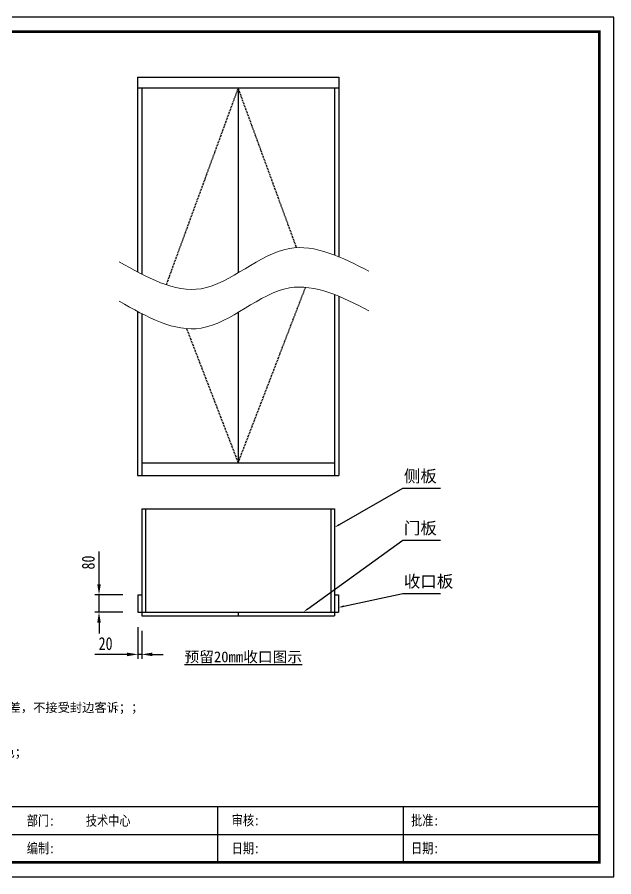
# Model space of a CAD drawing. Header units: millimetres. Extents: x 0 to 1097966, y -63096 to 223085.
# Drawn here: x 338840.8 to 339119.2, y -62268.3 to -61867.4 of the extents above; entities that cross this region are included whole.
import ezdxf
from ezdxf import colors
from ezdxf.entities.mleader import LeaderData, LeaderLine
from ezdxf.math import Vec2, Vec3

# ---------------------------------------------------------------- set-up
doc = ezdxf.new("R2010")
doc.units = ezdxf.units.MM
doc.linetypes.add('DASHED', pattern=[0.75, 0.5, -0.25])
doc.layers.add('DZ-文字说明', color=1, linetype='Continuous')
doc.styles.add('DZ-宋体2.5', font='', dxfattribs={"width": 0.8, "height": 2.5})
doc.styles.get("Standard").update_dxf_attribs({"font": 'arial.ttf'})
doc.styles.add('TEXT', font='', dxfattribs={"width": 0.8})
doc.styles.add('宋体', font='')
doc.styles.get('DZ-宋体2.5').set_extended_font_data('SimSun')
doc.styles.get('TEXT').set_extended_font_data('SimSun')
doc.styles.get('宋体').set_extended_font_data('SimSun')
doc.dimstyles.new('副本 (2) (2) ISO-25', dxfattribs={"dimtxt": 18, "dimasz": 13, "dimexe": 6, "dimexo": 12, "dimgap": 6, "dimtad": 1, "dimtxsty": 'TEXT', "dimcen": 2.5, "dimclrd": 5, "dimclre": 5, "dimclrt": 5, "dimadec": 0, "dimazin": 0, "dimtfac": 1, "dimtmove": 0, "dimatfit": 3, "dimldrblk": 'BOXFILLED', "dimfxl": 1.25, "dimarcsym": 0})

# ---------------------------------------------------------------- blocks, each defined once
blk = doc.blocks.new('*D995')
at = {"color": 5, "lineweight": -2, "transparency": 16777216}
for p, q in [((338897.09, -62151.85), (338897.09, -62166.6)), ((338898.89, -62153.65), (338898.89, -62166.6)), ((338892.09, -62164.6), (338876.96, -62164.6)), ((338898.89, -62164.6), (338897.09, -62164.6)), ((338903.89, -62164.6), (338908.89, -62164.6))]:
    blk.add_line(p, q, dxfattribs=at)
at = {"color": 5, "lineweight": 13, "transparency": 16777216}
for points in [[(338892.09, -62163.77), (338892.09, -62165.44), (338897.09, -62164.6)], [(338903.89, -62163.77), (338903.89, -62165.44), (338898.89, -62164.6)]]:
    blk.add_solid(points, dxfattribs=at)
at = {"layer": 'Defpoints', "color": 0, "lineweight": 13, "transparency": 16777216}
for p in [(338897.09, -62144.85), (338898.89, -62146.65), (338897.09, -62164.6)]:
    blk.add_point(p, dxfattribs=at)
at = {"color": 5, "lineweight": 13, "transparency": 16777216, "insert": (338882.03, -62159.6), "char_height": 6, "attachment_point": 5, "style": 'TEXT', "bg_fill": 3, "box_fill_scale": 1.1, "bg_fill_color": 256, "bg_fill_true_color": 13158600, "bg_fill_transparency": 0}
blk.add_mtext('20', dxfattribs=at)
blk = doc.blocks.new('_BoxFilled')
at = {"color": 0, "linetype": 'ByBlock', "lineweight": -2}
blk.add_line((-0.5, 0), (-1, 0), dxfattribs=at)
at = {"color": 0, "linetype": 'ByBlock'}
blk.add_solid([(-0.5, 0.5), (0.5, 0.5), (-0.5, -0.5), (0.5, -0.5)], dxfattribs=at)
blk = doc.blocks.new('*D996')
at = {"color": 5, "lineweight": -2, "transparency": 16777216}
for p, q in [((338878.96, -62131.85), (338878.96, -62116.66)), ((338890.09, -62136.85), (338876.96, -62136.85)), ((338878.96, -62144.85), (338878.96, -62136.85)), ((338890.09, -62144.85), (338876.96, -62144.85)), ((338878.96, -62149.85), (338878.96, -62154.85))]:
    blk.add_line(p, q, dxfattribs=at)
at = {"color": 5, "lineweight": 13, "transparency": 16777216}
for points in [[(338878.13, -62131.85), (338879.8, -62131.85), (338878.96, -62136.85)], [(338878.13, -62149.85), (338879.8, -62149.85), (338878.96, -62144.85)]]:
    blk.add_solid(points, dxfattribs=at)
at = {"layer": 'Defpoints', "color": 0, "lineweight": 13, "transparency": 16777216}
for p in [(338878.96, -62136.85), (338897.09, -62136.85), (338897.09, -62144.85)]:
    blk.add_point(p, dxfattribs=at)
at = {"color": 5, "lineweight": 13, "transparency": 16777216, "insert": (338873.96, -62121.75), "char_height": 6, "attachment_point": 5, "rotation": 90, "style": 'TEXT', "bg_fill": 3, "box_fill_scale": 1.1, "bg_fill_color": 256, "bg_fill_true_color": 13158600, "bg_fill_transparency": 0}
blk.add_mtext('80', dxfattribs=at)

msp = doc.modelspace()

# ---------------------------------------------------------------- linework, layer by layer
at = {"color": 251, "true_color": 0x636466}
for p, q in [((338896.894, -61895.374), (338896.894, -61900.374)), ((338896.894, -61895.374), (338990.894, -61895.374)), ((338990.894, -61895.374), (338990.894, -61900.374)), ((338896.894, -61900.374), (338990.894, -61900.374)), ((338943.894, -61900.374), (338943.894, -61986.656)), ((338943.894, -62005.073), (338943.894, -62075.201)), ((338898.894, -62075.201), (338988.894, -62075.201)), ((338896.894, -62081.201), (338990.894, -62081.201))]:
    msp.add_line(p, q, dxfattribs=at)
for p, q in [((338896.894, -61900.374), (338896.894, -61986.196)), ((338896.894, -61900.374), (338898.894, -61900.374)), ((338898.894, -61900.374), (338898.894, -61987.237)), ((338988.894, -61900.374), (338988.894, -61978.389)), ((338988.894, -61900.374), (338990.894, -61900.374)), ((338990.894, -61900.374), (338990.894, -61979.189)), ((338988.894, -61996.806), (338988.894, -62081.201)), ((338990.894, -61997.606), (338990.894, -62081.201)), ((338896.894, -62004.614), (338896.894, -62081.201)), ((338898.894, -62005.654), (338898.894, -62081.201)), ((338896.894, -62081.201), (338898.894, -62081.201)), ((338988.894, -62081.201), (338990.894, -62081.201)), ((338898.894, -62096.646), (338988.894, -62096.646)), ((338898.894, -62096.646), (338898.894, -62146.646)), ((338900.694, -62096.646), (338900.694, -62144.846)), ((338987.094, -62096.646), (338987.094, -62144.846)), ((338988.894, -62096.646), (338988.894, -62146.646)), ((338897.094, -62136.846), (338898.894, -62136.846)), ((338897.094, -62136.846), (338897.094, -62144.846)), ((338988.894, -62136.846), (338990.694, -62136.846)), ((338990.694, -62136.846), (338990.694, -62144.846)), ((338897.094, -62144.846), (338898.894, -62144.846)), ((338898.894, -62144.846), (338988.894, -62144.846)), ((338898.894, -62146.646), (338988.894, -62146.646)), ((338943.894, -62144.846), (338943.894, -62146.646)), ((338988.894, -62144.846), (338990.694, -62144.846))]:
    msp.add_line(p, q)
at = {"color": 251, "linetype": 'DASHED', "true_color": 0x636466}
for p, q in [((338943.894, -61900.374), (338910.304, -61992.188)), ((338971.154, -61974.885), (338943.894, -61900.374)), ((338943.894, -62075.201), (338975.36, -61993.388)), ((338919.847, -62012.677), (338943.894, -62075.201))]:
    msp.add_line(p, q, dxfattribs=at)
msp.add_lwpolyline([(338552.218, -62268.342), (339119.218, -62268.342), (339119.218, -61867.392), (338552.218, -61867.392)], close=True)
at = {"const_width": 1.35}
msp.add_lwpolyline([(338558.968, -62261.592), (339112.468, -62261.592), (339112.468, -61874.142), (338558.968, -61874.142)], close=True, dxfattribs=at)
at = {"color": 251, "lineweight": 13, "true_color": 0x636466}
for points in [[(338888.378, -61981.501), (338926.581, -61994.022), (338967.812, -61975.255), (339004.96, -61985.862)], [(338888.378, -61999.919), (338926.581, -62012.439), (338967.812, -61993.672), (339004.96, -62004.28)]]:
    msp.add_spline(points, degree=3, dxfattribs=at)
at = {"layer": 'DZ-文字说明', "color": 7}
for p, q in [((338934.469, -62261.592), (338934.469, -62235.614)), ((339021.049, -62261.592), (339021.049, -62235.614)), ((338648.299, -62248.603), (339112.468, -62248.603))]:
    msp.add_line(p, q, dxfattribs=at)
msp.add_lwpolyline([(338558.968, -62235.614), (339112.468, -62235.614), (339112.468, -62261.592), (338558.968, -62261.592)], close=True, dxfattribs=at)

# ---------------------------------------------------------------- texts
at = {"style": 'DZ-宋体2.5', "width": 0.8}
for s, p in [('部门:', (338845.26, -62244.509)), ('审核:', (338940.904, -62244.349)), ('批准:', (339024.6, -62244.429)), ('编制:', (338845.26, -62257.406)), ('日期:', (338940.904, -62257.41)), ('日期:', (339024.6, -62257.353))]:
    msp.add_text(s, height=4.7732, dxfattribs=at).set_placement(p)
at = {"color": 252, "true_color": 0x939598, "char_height": 5.6345, "width": 42.1232, "attachment_point": 4, "style": '宋体'}
for s, insert in [('侧板', (339021.256, -62081.769)), ('门板', (339021.256, -62106.028)), ('收口板', (339021.256, -62130.866))]:
    msp.add_mtext(s, dxfattribs=dict(at, insert=insert))
at = {"color": 4, "insert": (338918.849, -62166.012), "char_height": 5.03079, "width": 58.50205, "attachment_point": 4, "style": '宋体'}
msp.add_mtext('{\\L\\C256;预留20mm收口图示}', dxfattribs=at)
at = {"insert": (338570.968, -62193.179), "char_height": 4.19232, "width": 369.85571, "attachment_point": 4, "style": '宋体'}
msp.add_mtext('\\P工艺标准：{\\H1.41352x; }\\P1、平柜体收口板外见光面与柜体侧板见光端面平齐，从柜体侧板由内往外打自攻螺丝固定；\\P2、收口位预留标准宽度为20mm、50mm两种规格，小于50mm的其他宽度为非标宽度，非标宽度手工封边效果差，不接受封边客诉；；\\P3、收口板花色/基材可选门板色或柜体色：\\P   预留收口宽度20mm的收口板，用厚度18mm单板侧放安装；\\P   预留收口宽度50mm的收到板，背面需有辅助板，相互间用三合一连接成L形，辅助板宽度60mm与柜体同色；{\\H1.45383x; }\\P4、其他非标宽度需在图纸上标注，高度方向尺寸如超出板幅时，接驳线默认与门板的门缝平齐。。', dxfattribs=at)
at = {"color": 2, "style": 'DZ-宋体2.5', "width": 0.8}
msp.add_attdef('技术中心', (338872.834, -62244.509), '', height=4.773, dxfattribs=at)

# ---------------------------------------------------------------- leaders
at = {"color": 251, "true_color": 0x636466}
ml = msp.add_multileader_mtext('Standard', dxfattribs=at)
ml.set_content('', color=(99, 100, 102))
ml.set_leader_properties()
ml.build(insert=Vec2(0, 0))
ml.multileader.update_dxf_attribs({"arrow_head_size": 2.56})
ctx = ml.context
ctx.base_point, ctx.char_height, ctx.arrow_head_size, ctx.landing_gap_size, ctx.plane_origin = Vec3(339038.406, -62087.038), 2.56, 2.56, 1.28, Vec3(338990.099, -62102.403)
notes = []
notes.append((ctx, [(0, (1, 1, 0), (339020.729, -62087.038), (1, 0), 17.677, [(0, [(338988.931, -62105.331)], 0, [])])]))
ctx.mtext.insert, ctx.mtext.flow_direction = Vec3(339039.686, -62085.758), 5
ml = msp.add_multileader_mtext('Standard', dxfattribs=at)
ml.set_content('', color=(99, 100, 102))
ml.set_leader_properties()
ml.build(insert=Vec2(0, 0))
ml.multileader.update_dxf_attribs({"arrow_head_size": 2.56})
ctx = ml.context
ctx.base_point, ctx.char_height, ctx.arrow_head_size, ctx.landing_gap_size, ctx.plane_origin = Vec3(339038.406, -62111.298), 2.56, 2.56, 1.28, Vec3(338990.099, -62126.663)
notes.append((ctx, [(0, (1, 1, 0), (339020.729, -62111.298), (1, 0), 17.677, [(0, [(338974.343, -62144.846)], 0, [])])]))
ctx.mtext.insert, ctx.mtext.flow_direction = Vec3(339039.686, -62110.018), 5
ml = msp.add_multileader_mtext('Standard', dxfattribs=at)
ml.set_content('', color=(99, 100, 102))
ml.set_leader_properties()
ml.build(insert=Vec2(0, 0))
ml.multileader.update_dxf_attribs({"arrow_head_size": 2.56})
ctx = ml.context
ctx.base_point, ctx.char_height, ctx.arrow_head_size, ctx.landing_gap_size, ctx.plane_origin = Vec3(339038.406, -62136.136), 2.56, 2.56, 1.28, Vec3(338990.099, -62151.5)
notes.append((ctx, [(0, (1, 1, 0), (339020.729, -62136.136), (1, 0), 17.677, [(0, [(338990.694, -62142.687)], 0, [])])]))
ctx.mtext.insert, ctx.mtext.flow_direction = Vec3(339039.686, -62134.856), 5
for ctx, leaders in notes:
    for number, flags, end, landing, length, lines in leaders:
        leader = LeaderData()
        leader.index, (leader.has_last_leader_line, leader.has_dogleg_vector, leader.attachment_direction) = number, flags
        leader.last_leader_point, leader.dogleg_vector, leader.dogleg_length = Vec3(end), Vec3(landing), length
        for number, points, colour, breaks in lines:
            line = LeaderLine()
            line.index, line.vertices, line.color, line.breaks = number, Vec3.list(points), colors.encode_raw_color(colour), breaks
            leader.lines.append(line)
        ctx.leaders.append(leader)

# ---------------------------------------------------------------- next in the draw order: dimensions: what is measured, and where the dimension line sits
at = {"color": 251, "lineweight": 13, "true_color": 0x636466}
dim = msp.add_linear_dim(base=(338897.094, -62164.605), p1=(338898.894, -62146.646), p2=(338897.094, -62144.846), text='20', dimstyle='副本 (2) (2) ISO-25', override={"dimtxt": 6, "dimasz": 5, "dimexe": 2, "dimexo": 7, "dimgap": 2, "dimfxl": 90, "dimfxlon": 1, "dimtfill": 1, "dimarcsym": 1}, dxfattribs=at)
dim.commit()
dim.dimension.update_dxf_attribs({"geometry": '*D995', "text_midpoint": (338882.027, -62159.605)})

# ---------------------------------------------------------------- next in the draw order: dimensions: what is measured, and where the dimension line sits
dim = msp.add_linear_dim(base=(338878.964, -62136.846), p1=(338897.094, -62144.846), p2=(338897.094, -62136.846), angle=90, text='80', dimstyle='副本 (2) (2) ISO-25', override={"dimtxt": 6, "dimasz": 5, "dimexe": 2, "dimexo": 7, "dimgap": 2, "dimfxl": 90, "dimfxlon": 1, "dimtfill": 1, "dimarcsym": 1}, dxfattribs=at)
dim.commit()
dim.dimension.update_dxf_attribs({"geometry": '*D996', "text_midpoint": (338873.964, -62121.752)})

doc.saveas('drawing.dxf')
